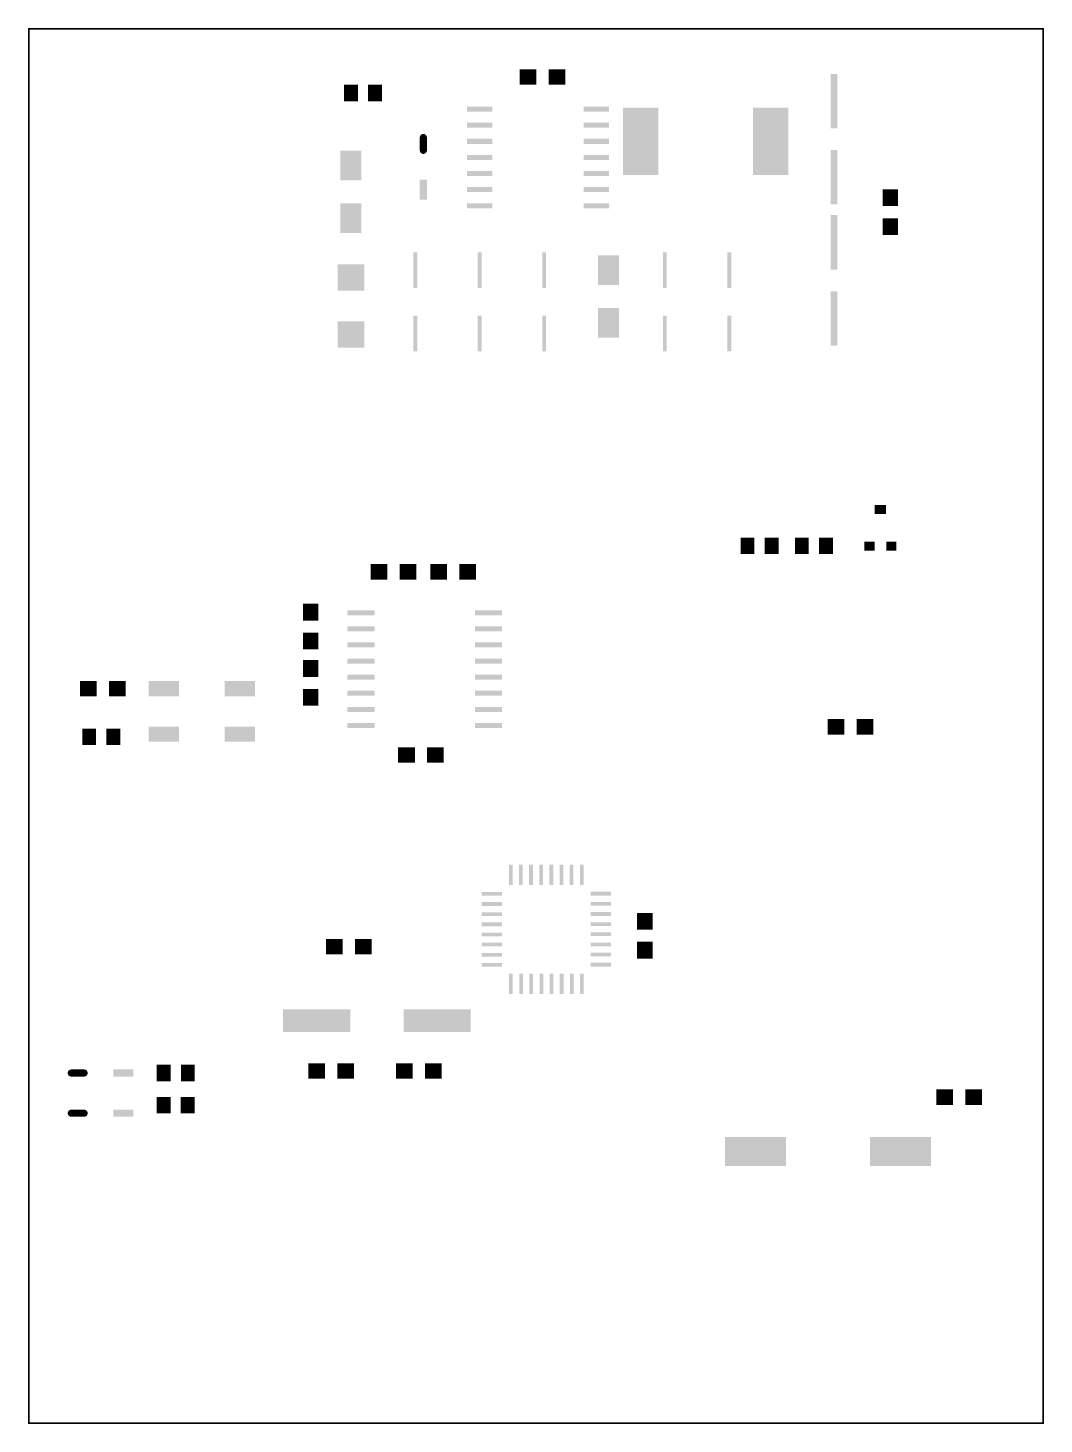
# Model space of a CAD drawing. Extents: x 0 to 80, y 0 to 110.
import ezdxf

# ---------------------------------------------------------------- set-up
doc = ezdxf.new("R2010")
doc.units = 0
doc.layers.add('Board_Outline', color=13, linetype='CONTINUOUS')
doc.layers.add('Top_Paste', color=4, linetype='CONTINUOUS')

msp = doc.modelspace()

# ---------------------------------------------------------------- linework, layer by layer
at = {"layer": 'Board_Outline', "linetype": 'CONTINUOUS', "const_width": 0.14}
msp.add_lwpolyline([(-0.0005, 0), (79.9995, 0), (79.9995, 110), (-0.0005, 110), (-0.0005, 0)], dxfattribs=at)
at = {"layer": 'Top_Paste', "linetype": 'CONTINUOUS', "const_width": 0.279}
for points in [[(30.975, 101.4269, 1), (31.254, 101.4269, 1), (30.975, 101.4269, 1)], [(30.975, 100.4109, 1), (31.254, 100.4109, 1), (30.975, 100.4109, 1)], [(3.2077, 27.625, 1), (3.4867, 27.625, 1), (3.2077, 27.625, 1)], [(4.2237, 27.625, 1), (4.5027, 27.625, 1), (4.2237, 27.625, 1)], [(3.208, 24.4496, 1), (3.487, 24.4496, 1), (3.208, 24.4496, 1)], [(4.224, 24.4496, 1), (4.503, 24.4496, 1), (4.224, 24.4496, 1)]]:
    msp.add_lwpolyline(points, format="xyb", dxfattribs=at)
at = {"layer": 'Top_Paste'}
for points in [[(38.7095, 106.8118), (40.0295, 106.8118), (38.7095, 105.5934), (40.0295, 105.5934)], [(40.9955, 106.8118), (42.3155, 106.8118), (40.9955, 105.5934), (42.3155, 105.5934)], [(63.2265, 106.4456), (63.7725, 106.4456), (63.2265, 102.1496), (63.7725, 102.1496)], [(24.8565, 105.5806), (25.9525, 105.5806), (24.8565, 104.2846), (25.9525, 104.2846)], [(26.7565, 105.5806), (27.8525, 105.5806), (26.7565, 104.2846), (27.8525, 104.2846)], [(34.5585, 103.8606), (36.5545, 103.8606), (34.5585, 103.4646), (36.5545, 103.4646)], [(43.7585, 103.8606), (45.7545, 103.8606), (43.7585, 103.4646), (45.7545, 103.4646)], [(46.8629, 103.7765), (49.6561, 103.7765), (46.8629, 98.4687), (49.6561, 98.4687)], [(57.1179, 103.7765), (59.9111, 103.7765), (57.1179, 98.4687), (59.9111, 98.4687)], [(34.5585, 102.5906), (36.5545, 102.5906), (34.5585, 102.1946), (36.5545, 102.1946)], [(43.7585, 102.5906), (45.7545, 102.5906), (43.7585, 102.1946), (45.7545, 102.1946)], [(30.8355, 101.4269), (31.3935, 101.4269), (30.8355, 100.4109), (31.3935, 100.4109)], [(24.5765, 100.3906), (26.2225, 100.3906), (24.5765, 98.0446), (26.2225, 98.0446)], [(34.5585, 101.3206), (36.5545, 101.3206), (34.5585, 100.9246), (36.5545, 100.9246)], [(43.7585, 101.3206), (45.7545, 101.3206), (43.7585, 100.9246), (45.7545, 100.9246)], [(63.2265, 100.4456), (63.7725, 100.4456), (63.2265, 96.1496), (63.7725, 96.1496)], [(34.5585, 100.0506), (36.5545, 100.0506), (34.5585, 99.6546), (36.5545, 99.6546)], [(43.7585, 100.0506), (45.7545, 100.0506), (43.7585, 99.6546), (45.7545, 99.6546)], [(30.8355, 98.0996), (31.3935, 98.0996), (30.8355, 96.5256), (31.3935, 96.5256)], [(34.5585, 98.7806), (36.5545, 98.7806), (34.5585, 98.3846), (36.5545, 98.3846)], [(43.7585, 98.7806), (45.7545, 98.7806), (43.7585, 98.3846), (45.7545, 98.3846)], [(34.5585, 97.5106), (36.5545, 97.5106), (34.5585, 97.1146), (36.5545, 97.1146)], [(43.7585, 97.5106), (45.7545, 97.5106), (43.7585, 97.1146), (45.7545, 97.1146)], [(67.3354, 97.3376), (68.5537, 97.3376), (67.3354, 96.0176), (68.5537, 96.0176)], [(24.5765, 96.2406), (26.2225, 96.2406), (24.5765, 93.8946), (26.2225, 93.8946)], [(34.5585, 96.2406), (36.5545, 96.2406), (34.5585, 95.8446), (36.5545, 95.8446)], [(43.7585, 96.2406), (45.7545, 96.2406), (43.7585, 95.8446), (45.7545, 95.8446)], [(63.2265, 95.3006), (63.7725, 95.3006), (63.2265, 91.0046), (63.7725, 91.0046)], [(67.3354, 95.0516), (68.5537, 95.0516), (67.3354, 93.7316), (68.5537, 93.7316)], [(24.3515, 91.4306), (26.4475, 91.4306), (24.3515, 89.3346), (26.4475, 89.3346)], [(30.3275, 92.3606), (30.6315, 92.3606), (30.3275, 89.5646), (30.6315, 89.5646)], [(35.4075, 92.3606), (35.7115, 92.3606), (35.4075, 89.5646), (35.7115, 89.5646)], [(40.4875, 92.3606), (40.7915, 92.3606), (40.4875, 89.5646), (40.7915, 89.5646)], [(44.8965, 92.1356), (46.5425, 92.1356), (44.8965, 89.7896), (46.5425, 89.7896)], [(50.0125, 92.3606), (50.3165, 92.3606), (50.0125, 89.5646), (50.3165, 89.5646)], [(55.0925, 92.3606), (55.3965, 92.3606), (55.0925, 89.5646), (55.3965, 89.5646)], [(63.2265, 89.3006), (63.7725, 89.3006), (63.2265, 85.0046), (63.7725, 85.0046)], [(30.3275, 87.3606), (30.6315, 87.3606), (30.3275, 84.5646), (30.6315, 84.5646)], [(35.4075, 87.3606), (35.7115, 87.3606), (35.4075, 84.5646), (35.7115, 84.5646)], [(40.4875, 87.3606), (40.7915, 87.3606), (40.4875, 84.5646), (40.7915, 84.5646)], [(44.8965, 87.9856), (46.5425, 87.9856), (44.8965, 85.6396), (46.5425, 85.6396)], [(50.0125, 87.3606), (50.3165, 87.3606), (50.0125, 84.5646), (50.3165, 84.5646)], [(55.0925, 87.3606), (55.3965, 87.3606), (55.0925, 84.5646), (55.3965, 84.5646)], [(24.3515, 86.9306), (26.4475, 86.9306), (24.3515, 84.8346), (26.4475, 84.8346)], [(66.7098, 72.428), (67.6058, 72.428), (66.7098, 71.732), (67.6058, 71.732)], [(56.1312, 69.8702), (57.2272, 69.8702), (56.1312, 68.5742), (57.2272, 68.5742)], [(58.0312, 69.8702), (59.1272, 69.8702), (58.0312, 68.5742), (59.1272, 68.5742)], [(60.4179, 69.8702), (61.5139, 69.8702), (60.4179, 68.5742), (61.5139, 68.5742)], [(62.3179, 69.8702), (63.4139, 69.8702), (62.3179, 68.5742), (63.4139, 68.5742)], [(65.9048, 69.538), (66.7008, 69.538), (65.9048, 68.842), (66.7008, 68.842)], [(67.6298, 69.538), (68.4258, 69.538), (67.6298, 68.842), (68.4258, 68.842)], [(26.9649, 67.767), (28.2849, 67.767), (26.9649, 66.5487), (28.2849, 66.5487)], [(29.2509, 67.767), (30.5709, 67.767), (29.2509, 66.5487), (30.5709, 66.5487)], [(31.6639, 67.767), (32.9839, 67.767), (31.6639, 66.5487), (32.9839, 66.5487)], [(33.9499, 67.767), (35.2699, 67.767), (33.9499, 66.5487), (35.2699, 66.5487)], [(21.6177, 64.6424), (22.836, 64.6424), (21.6177, 63.3224), (22.836, 63.3224)], [(25.1265, 64.1306), (27.2725, 64.1306), (25.1265, 63.7346), (27.2725, 63.7346)], [(35.1765, 64.1306), (37.3225, 64.1306), (35.1765, 63.7346), (37.3225, 63.7346)], [(25.1265, 62.8606), (27.2725, 62.8606), (25.1265, 62.4646), (27.2725, 62.4646)], [(35.1765, 62.8606), (37.3225, 62.8606), (35.1765, 62.4646), (37.3225, 62.4646)], [(21.6177, 62.3564), (22.836, 62.3564), (21.6177, 61.0364), (22.836, 61.0364)], [(25.1265, 61.5906), (27.2725, 61.5906), (25.1265, 61.1946), (27.2725, 61.1946)], [(35.1765, 61.5906), (37.3225, 61.5906), (35.1765, 61.1946), (37.3225, 61.1946)], [(21.6177, 60.1974), (22.836, 60.1974), (21.6177, 58.8774), (22.836, 58.8774)], [(25.1265, 60.3206), (27.2725, 60.3206), (25.1265, 59.9246), (27.2725, 59.9246)], [(35.1765, 60.3206), (37.3225, 60.3206), (35.1765, 59.9246), (37.3225, 59.9246)], [(4.0393, 58.5589), (5.3593, 58.5589), (4.0393, 57.3406), (5.3593, 57.3406)], [(6.3253, 58.5589), (7.6453, 58.5589), (6.3253, 57.3406), (7.6453, 57.3406)], [(9.4389, 58.5477), (11.8349, 58.5477), (9.4389, 57.3517), (11.8349, 57.3517)], [(15.4389, 58.5477), (17.8349, 58.5477), (15.4389, 57.3517), (17.8349, 57.3517)], [(25.1265, 59.0506), (27.2725, 59.0506), (25.1265, 58.6546), (27.2725, 58.6546)], [(35.1765, 59.0506), (37.3225, 59.0506), (35.1765, 58.6546), (37.3225, 58.6546)], [(21.6177, 57.9114), (22.836, 57.9114), (21.6177, 56.5914), (22.836, 56.5914)], [(25.1265, 57.7806), (27.2725, 57.7806), (25.1265, 57.3846), (27.2725, 57.3846)], [(35.1765, 57.7806), (37.3225, 57.7806), (35.1765, 57.3846), (37.3225, 57.3846)], [(25.1265, 56.5106), (27.2725, 56.5106), (25.1265, 56.1146), (27.2725, 56.1146)], [(35.1765, 56.5106), (37.3225, 56.5106), (35.1765, 56.1146), (37.3225, 56.1146)], [(25.1265, 55.2406), (27.2725, 55.2406), (25.1265, 54.8446), (27.2725, 54.8446)], [(35.1765, 55.2406), (37.3225, 55.2406), (35.1765, 54.8446), (37.3225, 54.8446)], [(63.005, 55.5423), (64.325, 55.5423), (63.005, 54.324), (64.325, 54.324)], [(65.291, 55.5423), (66.611, 55.5423), (65.291, 54.324), (66.611, 54.324)], [(4.2145, 54.7873), (5.3105, 54.7873), (4.2145, 53.4913), (5.3105, 53.4913)], [(6.1145, 54.7873), (7.2105, 54.7873), (6.1145, 53.4913), (7.2105, 53.4913)], [(9.4389, 54.9477), (11.8349, 54.9477), (9.4389, 53.7517), (11.8349, 53.7517)], [(15.4389, 54.9477), (17.8349, 54.9477), (15.4389, 53.7517), (17.8349, 53.7517)], [(29.1244, 53.3196), (30.4444, 53.3196), (29.1244, 52.1013), (30.4444, 52.1013)], [(31.4104, 53.3196), (32.7304, 53.3196), (31.4104, 52.1013), (32.7304, 52.1013)], [(37.8599, 44.0615), (38.1559, 44.0615), (37.8599, 42.4655), (38.1559, 42.4655)], [(38.6599, 44.0615), (38.9559, 44.0615), (38.6599, 42.4655), (38.9559, 42.4655)], [(39.4599, 44.0615), (39.7559, 44.0615), (39.4599, 42.4655), (39.7559, 42.4655)], [(40.2599, 44.0615), (40.5559, 44.0615), (40.2599, 42.4655), (40.5559, 42.4655)], [(41.0599, 44.0615), (41.3559, 44.0615), (41.0599, 42.4655), (41.3559, 42.4655)], [(41.8599, 44.0615), (42.1559, 44.0615), (41.8599, 42.4655), (42.1559, 42.4655)], [(42.6599, 44.0615), (42.9559, 44.0615), (42.6599, 42.4655), (42.9559, 42.4655)], [(43.4599, 44.0615), (43.7559, 44.0615), (43.4599, 42.4655), (43.7559, 42.4655)], [(35.7179, 41.9035), (37.3139, 41.9035), (35.7179, 41.6075), (37.3139, 41.6075)], [(44.3179, 41.9195), (45.9139, 41.9195), (44.3179, 41.6235), (45.9139, 41.6235)], [(35.7179, 41.1035), (37.3139, 41.1035), (35.7179, 40.8075), (37.3139, 40.8075)], [(44.3179, 41.1195), (45.9139, 41.1195), (44.3179, 40.8235), (45.9139, 40.8235)], [(35.7179, 40.3035), (37.3139, 40.3035), (35.7179, 40.0075), (37.3139, 40.0075)], [(44.3179, 40.3195), (45.9139, 40.3195), (44.3179, 40.0235), (45.9139, 40.0235)], [(47.976, 40.2605), (49.1943, 40.2605), (47.976, 38.9405), (49.1943, 38.9405)], [(35.7179, 39.5035), (37.3139, 39.5035), (35.7179, 39.2075), (37.3139, 39.2075)], [(35.7179, 38.7035), (37.3139, 38.7035), (35.7179, 38.4075), (37.3139, 38.4075)], [(44.3179, 39.5195), (45.9139, 39.5195), (44.3179, 39.2235), (45.9139, 39.2235)], [(44.3179, 38.7195), (45.9139, 38.7195), (44.3179, 38.4235), (45.9139, 38.4235)], [(23.4404, 38.2051), (24.7604, 38.2051), (23.4404, 36.9868), (24.7604, 36.9868)], [(25.7264, 38.2051), (27.0464, 38.2051), (25.7264, 36.9868), (27.0464, 36.9868)], [(35.7179, 37.9035), (37.3139, 37.9035), (35.7179, 37.6075), (37.3139, 37.6075)], [(44.3179, 37.9195), (45.9139, 37.9195), (44.3179, 37.6235), (45.9139, 37.6235)], [(47.976, 37.9745), (49.1943, 37.9745), (47.976, 36.6545), (49.1943, 36.6545)], [(35.7179, 37.1035), (37.3139, 37.1035), (35.7179, 36.8075), (37.3139, 36.8075)], [(44.3179, 37.1195), (45.9139, 37.1195), (44.3179, 36.8235), (45.9139, 36.8235)], [(35.7179, 36.3035), (37.3139, 36.3035), (35.7179, 36.0075), (37.3139, 36.0075)], [(37.8759, 35.4615), (38.1719, 35.4615), (37.8759, 33.8655), (38.1719, 33.8655)], [(38.6759, 35.4615), (38.9719, 35.4615), (38.6759, 33.8655), (38.9719, 33.8655)], [(39.4759, 35.4615), (39.7719, 35.4615), (39.4759, 33.8655), (39.7719, 33.8655)], [(40.2759, 35.4615), (40.5719, 35.4615), (40.2759, 33.8655), (40.5719, 33.8655)], [(41.0759, 35.4615), (41.3719, 35.4615), (41.0759, 33.8655), (41.3719, 33.8655)], [(41.8759, 35.4615), (42.1719, 35.4615), (41.8759, 33.8655), (42.1719, 33.8655)], [(42.6759, 35.4615), (42.9719, 35.4615), (42.6759, 33.8655), (42.9719, 33.8655)], [(43.4759, 35.4615), (43.7719, 35.4615), (43.4759, 33.8655), (43.7719, 33.8655)], [(44.3179, 36.3195), (45.9139, 36.3195), (44.3179, 36.0235), (45.9139, 36.0235)], [(20.0552, 32.6512), (25.3512, 32.6512), (20.0552, 30.8552), (25.3512, 30.8552)], [(29.5552, 32.6512), (34.8512, 32.6512), (29.5552, 30.8552), (34.8512, 30.8552)], [(3.3472, 27.904), (4.3632, 27.904), (3.3472, 27.346), (4.3632, 27.346)], [(6.6746, 27.904), (8.2486, 27.904), (6.6746, 27.346), (8.2486, 27.346)], [(10.0886, 28.273), (11.1846, 28.273), (10.0886, 26.977), (11.1846, 26.977)], [(11.9886, 28.273), (13.0846, 28.273), (11.9886, 26.977), (13.0846, 26.977)], [(22.0435, 28.3928), (23.3635, 28.3928), (22.0435, 27.1744), (23.3635, 27.1744)], [(24.3295, 28.3928), (25.6495, 28.3928), (24.3295, 27.1744), (25.6495, 27.1744)], [(28.9655, 28.3928), (30.2855, 28.3928), (28.9655, 27.1744), (30.2855, 27.1744)], [(31.2515, 28.3928), (32.5715, 28.3928), (31.2515, 27.1744), (32.5715, 27.1744)], [(10.0885, 25.7326), (11.1845, 25.7326), (10.0885, 24.4366), (11.1845, 24.4366)], [(11.9885, 25.7326), (13.0845, 25.7326), (11.9885, 24.4366), (13.0845, 24.4366)], [(71.5784, 26.3293), (72.8984, 26.3293), (71.5784, 25.1109), (72.8984, 25.1109)], [(73.8644, 26.3293), (75.1844, 26.3293), (73.8644, 25.1109), (75.1844, 25.1109)], [(3.3475, 24.7286), (4.3635, 24.7286), (3.3475, 24.1706), (4.3635, 24.1706)], [(6.6749, 24.7286), (8.2489, 24.7286), (6.6749, 24.1706), (8.2489, 24.1706)], [(54.9163, 22.5814), (59.7123, 22.5814), (54.9163, 20.2854), (59.7123, 20.2854)], [(66.3463, 22.5814), (71.1423, 22.5814), (66.3463, 20.2854), (71.1423, 20.2854)]]:
    msp.add_solid(points, dxfattribs=at)

doc.saveas('drawing.dxf')
